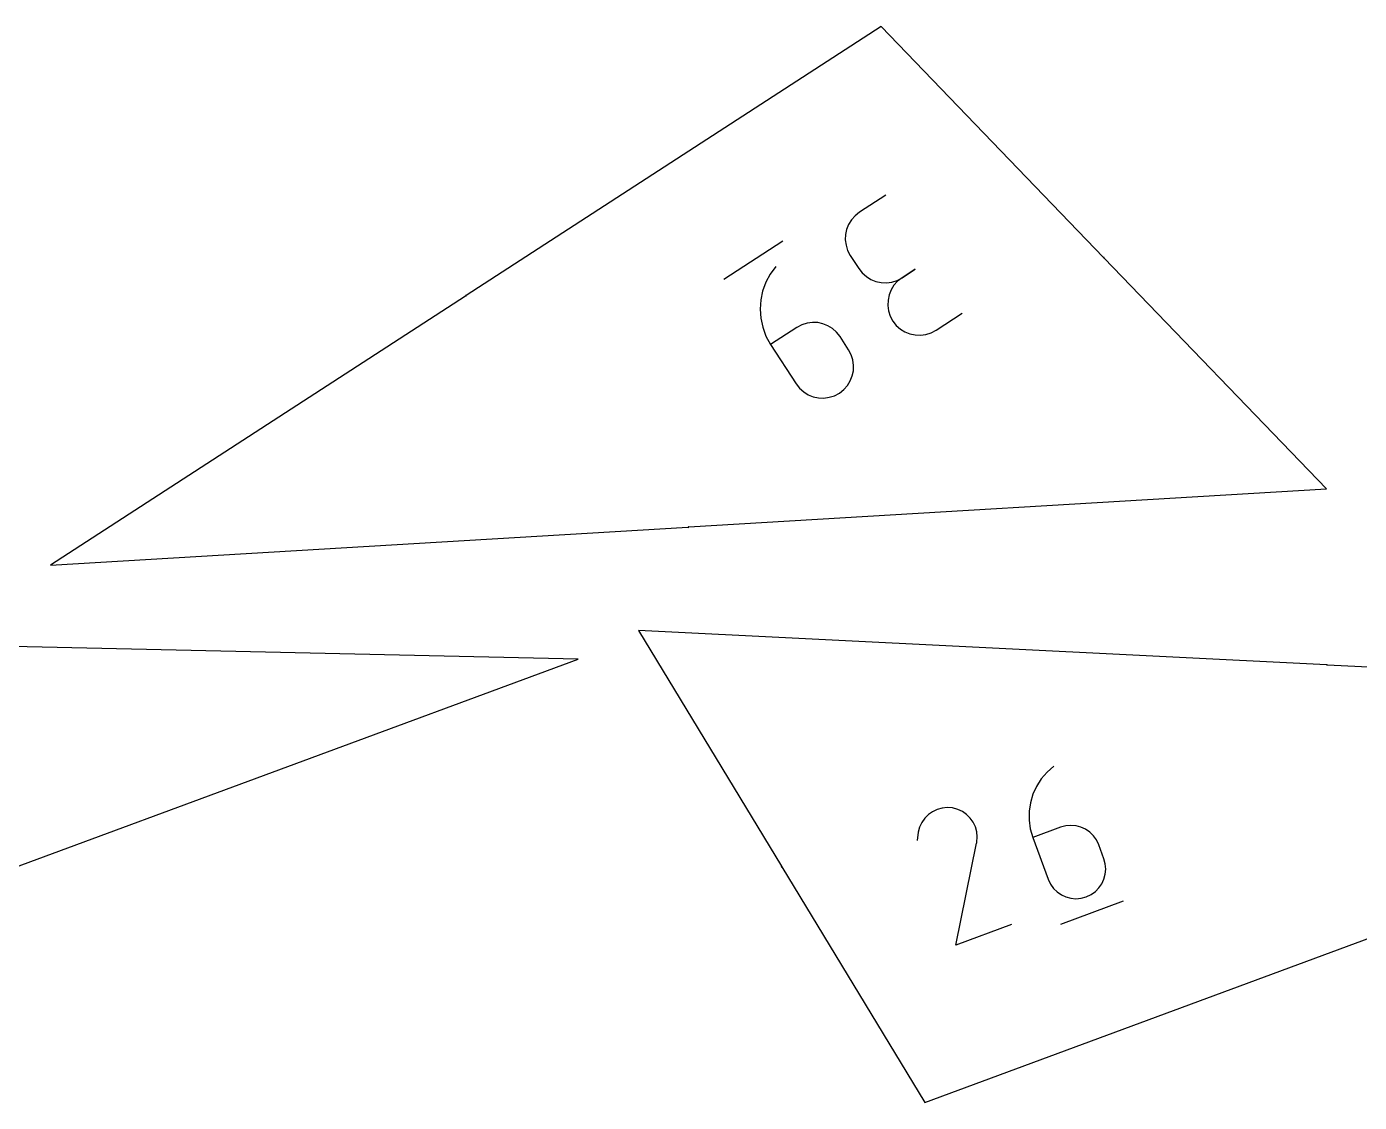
# Model space of a CAD drawing. Extents: x 0 to 200, y 0 to 297.
# Drawn here: x 55.2 to 125.1, y 79 to 135.4 of the extents above; entities that cross this region are included whole.
import ezdxf

# ---------------------------------------------------------------- set-up
doc = ezdxf.new("R2010")
doc.units = 0

msp = doc.modelspace()

# ---------------------------------------------------------------- linework, layer by layer
at = {"layer": 'annotation', "color": 1}
for p, q in [((100.248766, 126.594334), (98.87357, 125.702711)), ((98.449352, 125.305324), (98.301081, 125.064629)), ((98.640623, 125.520163), (98.449352, 125.305324)), ((98.87357, 125.702711), (98.640623, 125.520163)), ((98.87357, 125.702711), (98.87357, 125.702711)), ((98.138848, 124.53141), (98.127538, 124.251756)), ((98.197138, 124.804513), (98.138848, 124.53141)), ((98.301081, 125.064629), (98.197138, 124.804513)), ((94.846269, 124.191361), (91.749845, 122.183761)), ((98.127538, 124.251756), (98.164532, 123.971985)), ((98.164532, 123.971985), (98.251156, 123.698533)), ((98.251156, 123.698533), (98.388738, 123.437834)), ((98.388738, 123.437834), (98.835179, 122.749265)), ((111.67298, 123.318321), (111.672973, 123.317865)), ((111.672973, 123.317865), (111.673042, 123.317413)), ((111.673066, 123.318771), (111.67298, 123.318321)), ((111.673042, 123.317413), (111.67319, 123.316975)), ((111.673228, 123.319203), (111.673066, 123.318771)), ((111.67319, 123.316975), (111.673414, 123.316563)), ((111.673468, 123.319607), (111.673228, 123.319203)), ((111.673414, 123.316563), (111.673717, 123.316187)), ((111.673785, 123.319972), (111.673468, 123.319607)), ((111.673717, 123.316187), (111.673717, 123.316187)), ((111.673717, 123.316187), (111.674082, 123.315871)), ((111.674746, 123.320898), (111.673785, 123.319972)), ((111.673785, 123.319972), (111.673785, 123.319972)), ((111.674082, 123.315871), (111.674485, 123.315631)), ((111.674485, 123.315631), (111.674917, 123.315467)), ((111.675123, 123.321202), (111.674746, 123.320898)), ((111.674917, 123.315467), (111.675366, 123.315381)), ((111.675536, 123.321426), (111.675123, 123.321202)), ((111.675366, 123.315381), (111.675822, 123.315372)), ((111.675974, 123.321573), (111.675536, 123.321426)), ((111.675822, 123.315372), (111.676275, 123.31544)), ((111.676427, 123.321643), (111.675974, 123.321573)), ((111.676275, 123.31544), (111.676713, 123.315586)), ((111.676884, 123.321634), (111.676427, 123.321643)), ((111.676713, 123.315586), (111.677126, 123.315811)), ((111.677335, 123.321549), (111.676884, 123.321634)), ((111.677126, 123.315811), (111.677502, 123.316114)), ((111.677767, 123.321386), (111.677335, 123.321549)), ((111.677502, 123.316114), (111.678463, 123.31704)), ((111.678171, 123.321146), (111.677767, 123.321386)), ((111.677803, 123.322967), (111.677794, 123.32251)), ((111.677794, 123.32251), (111.677863, 123.322057)), ((111.677889, 123.323418), (111.677803, 123.322967)), ((111.677863, 123.322057), (111.678009, 123.321619)), ((111.678052, 123.323851), (111.677889, 123.323418)), ((111.678009, 123.321619), (111.678234, 123.321206)), ((111.678292, 123.324255), (111.678052, 123.323851)), ((111.678536, 123.32083), (111.678171, 123.321146)), ((111.678234, 123.321206), (111.678536, 123.32083)), ((111.678609, 123.324621), (111.678292, 123.324255)), ((111.678463, 123.31704), (111.678781, 123.317406)), ((111.678463, 123.31704), (111.678463, 123.31704)), ((111.678839, 123.320454), (111.678536, 123.32083)), ((111.678536, 123.32083), (111.678536, 123.32083)), ((111.678536, 123.32083), (111.678536, 123.32083)), ((111.678536, 123.32083), (111.678901, 123.320514)), ((111.678985, 123.324922), (111.678609, 123.324621)), ((111.678609, 123.324621), (111.678609, 123.324621)), ((111.678715, 123.311), (111.680574, 123.309071)), ((111.678781, 123.317406), (111.679021, 123.31781)), ((111.679063, 123.320041), (111.678839, 123.320454)), ((111.678901, 123.320514), (111.679305, 123.320274)), ((111.679397, 123.325146), (111.678985, 123.324922)), ((111.679021, 123.31781), (111.679184, 123.318243)), ((111.67921, 123.319603), (111.679063, 123.320041)), ((111.679184, 123.318243), (111.67927, 123.318693)), ((111.679279, 123.31915), (111.67921, 123.319603)), ((111.67927, 123.318693), (111.679279, 123.31915)), ((111.679305, 123.320274), (111.679737, 123.320112)), ((111.679834, 123.325292), (111.679397, 123.325146)), ((111.679737, 123.320112), (111.680188, 123.320026)), ((111.680287, 123.325361), (111.679834, 123.325292)), ((111.680188, 123.320026), (111.680645, 123.320018)), ((111.680743, 123.325353), (111.680287, 123.325361)), ((111.680574, 123.309071), (111.680574, 123.309071)), ((111.680574, 123.309071), (111.68094, 123.308754)), ((111.680645, 123.320018), (111.681098, 123.320087)), ((111.681193, 123.325267), (111.680743, 123.325353)), ((111.68094, 123.308754), (111.681344, 123.308514)), ((111.681098, 123.320087), (111.681536, 123.320234)), ((111.681626, 123.325104), (111.681193, 123.325267)), ((111.681344, 123.308514), (111.681776, 123.308351)), ((111.681536, 123.320234), (111.68195, 123.320459)), ((111.68203, 123.324864), (111.681626, 123.325104)), ((111.681776, 123.308351), (111.682226, 123.308265)), ((111.68195, 123.320459), (111.682327, 123.320762)), ((111.682394, 123.324548), (111.68203, 123.324864)), ((111.682226, 123.308265), (111.682683, 123.308257)), ((111.682327, 123.320762), (111.682642, 123.321126)), ((111.682327, 123.320762), (111.682327, 123.320762)), ((111.682697, 123.324171), (111.682394, 123.324548)), ((111.682394, 123.324548), (111.682394, 123.324548)), ((111.682642, 123.321126), (111.682881, 123.32153)), ((111.682683, 123.308257), (111.683135, 123.308326)), ((111.682922, 123.323759), (111.682697, 123.324171)), ((111.682881, 123.32153), (111.683044, 123.321962)), ((111.683068, 123.323321), (111.682922, 123.323759)), ((111.683044, 123.321962), (111.683129, 123.322411)), ((111.683137, 123.322868), (111.683068, 123.323321)), ((111.683129, 123.322411), (111.683137, 123.322868)), ((111.683135, 123.308326), (111.683572, 123.308472)), ((111.683572, 123.308472), (111.683984, 123.308696)), ((111.683984, 123.308696), (111.68436, 123.308998)), ((111.68436, 123.308998), (111.685326, 123.309929)), ((111.685393, 123.313714), (111.684462, 123.31468)), ((111.684462, 123.31468), (111.685393, 123.313714)), ((111.685326, 123.309929), (111.685641, 123.310293)), ((111.685326, 123.309929), (111.685326, 123.309929)), ((111.685696, 123.313337), (111.685393, 123.313714)), ((111.685393, 123.313714), (111.685393, 123.313714)), ((111.685393, 123.313714), (111.685759, 123.313397)), ((111.685641, 123.310293), (111.68588, 123.310696)), ((111.685921, 123.312924), (111.685696, 123.313337)), ((111.685759, 123.313397), (111.686163, 123.313157)), ((111.68588, 123.310696), (111.686043, 123.311128)), ((111.686068, 123.312486), (111.685921, 123.312924)), ((111.686043, 123.311128), (111.686128, 123.311577)), ((111.686137, 123.312033), (111.686068, 123.312486)), ((111.686128, 123.311577), (111.686137, 123.312033)), ((111.686163, 123.313157), (111.686596, 123.312995)), ((111.686596, 123.312995), (111.687046, 123.312909)), ((111.687046, 123.312909), (111.687503, 123.312901)), ((111.689252, 123.317432), (111.687393, 123.319361)), ((111.687503, 123.312901), (111.687956, 123.312971)), ((111.687956, 123.312971), (111.688394, 123.313118)), ((111.688394, 123.313118), (111.688807, 123.313343)), ((111.688807, 123.313343), (111.689184, 123.313647)), ((111.689184, 123.313647), (111.689499, 123.31401)), ((111.689184, 123.313647), (111.689184, 123.313647)), ((111.689555, 123.317055), (111.689252, 123.317432)), ((111.689499, 123.31401), (111.689739, 123.314414)), ((111.68978, 123.316642), (111.689555, 123.317055)), ((111.689739, 123.314414), (111.689901, 123.314845)), ((111.689926, 123.316204), (111.68978, 123.316642)), ((111.689901, 123.314845), (111.689987, 123.315295)), ((111.689995, 123.315751), (111.689926, 123.316204)), ((111.689987, 123.315295), (111.689995, 123.315751)), ((94.191055, 122.458872), (93.958519, 122.026745)), ((94.489303, 122.8604), (94.191055, 122.458872)), ((94.489303, 122.8604), (94.489303, 122.8604)), ((98.835179, 122.749265), (98.835179, 122.749265)), ((98.835179, 122.749265), (99.016972, 122.517376)), ((99.016972, 122.517376), (99.231234, 122.326755)), ((99.231234, 122.326755), (99.471543, 122.178828)), ((101.10074, 122.267634), (101.789309, 122.714075)), ((101.789309, 122.714075), (101.10074, 122.267634)), ((93.958519, 122.026745), (93.792153, 121.571484)), ((99.471543, 122.178828), (99.731476, 122.07502)), ((99.731476, 122.07502), (100.004611, 122.016755)), ((100.004611, 122.016755), (100.284527, 122.005459)), ((100.284527, 122.005459), (100.564802, 122.042557)), ((100.5284, 121.629321), (100.424612, 121.368966)), ((100.676578, 121.870159), (100.5284, 121.629321)), ((100.564802, 122.042557), (100.839014, 122.129473)), ((100.867804, 122.085068), (100.676578, 121.870159)), ((100.839014, 122.129473), (101.10074, 122.267634)), ((101.10074, 122.267634), (100.867804, 122.085068)), ((101.10074, 122.267634), (101.10074, 122.267634)), ((78.224508, 121.307702), (78.22188, 121.316275)), ((78.229674, 121.311051), (78.224508, 121.307702)), ((78.229467, 121.307979), (78.226787, 121.312111)), ((78.230379, 121.31991), (78.23033, 121.319189)), ((78.23033, 121.319189), (78.230383, 121.318467)), ((78.230528, 121.320619), (78.230379, 121.31991)), ((78.230383, 121.318467), (78.230538, 121.317755)), ((78.230778, 121.321305), (78.230528, 121.320619)), ((78.230538, 121.317755), (78.230796, 121.317065)), ((78.231127, 121.321956), (78.230778, 121.321305)), ((78.230796, 121.317065), (78.231158, 121.316406)), ((78.231575, 121.322562), (78.231127, 121.321956)), ((78.233224, 121.317746), (78.231158, 121.316406)), ((78.231158, 121.316406), (78.233163, 121.313314)), ((78.231575, 121.322562), (78.231575, 121.322562)), ((78.233163, 121.313314), (78.233163, 121.313314)), ((78.233163, 121.313314), (78.233437, 121.312964)), ((78.233617, 121.317953), (78.233224, 121.317746)), ((78.233437, 121.312964), (78.23376, 121.312676)), ((78.234029, 121.318084), (78.233617, 121.317953)), ((78.23376, 121.312676), (78.234122, 121.312453)), ((78.23445, 121.318141), (78.234029, 121.318084)), ((78.234122, 121.312453), (78.234514, 121.312297)), ((78.23487, 121.318124), (78.23445, 121.318141)), ((78.234514, 121.312297), (78.234924, 121.312209)), ((78.23528, 121.318037), (78.23487, 121.318124)), ((78.234924, 121.312209), (78.235345, 121.312192)), ((78.234999, 121.309914), (78.239652, 121.312931)), ((78.23567, 121.317882), (78.23528, 121.318037)), ((78.235345, 121.312192), (78.235766, 121.312247)), ((78.236031, 121.317659), (78.23567, 121.317882)), ((78.235766, 121.312247), (78.236178, 121.312378)), ((78.236354, 121.317372), (78.236031, 121.317659)), ((78.236178, 121.312378), (78.23657, 121.312585)), ((78.236628, 121.317022), (78.236354, 121.317372)), ((78.23657, 121.312585), (78.23692, 121.312859)), ((78.23657, 121.312585), (78.23657, 121.312585)), ((78.237295, 121.315993), (78.236628, 121.317022)), ((78.236628, 121.317022), (78.236628, 121.317022)), ((78.23692, 121.312859), (78.237208, 121.313182)), ((78.237208, 121.313182), (78.23743, 121.313544)), ((78.237503, 121.3156), (78.237295, 121.315993)), ((78.23743, 121.313544), (78.237586, 121.313935)), ((78.237634, 121.315187), (78.237503, 121.3156)), ((78.237586, 121.313935), (78.237674, 121.314345)), ((78.23769, 121.314766), (78.237634, 121.315187)), ((78.237674, 121.314345), (78.23769, 121.314766)), ((93.692415, 121.100556), (93.659764, 120.621425)), ((93.792153, 121.571484), (93.692415, 121.100556)), ((100.366553, 121.095507), (100.355565, 120.815355)), ((100.424612, 121.368966), (100.366553, 121.095507)), ((93.659764, 120.621425), (93.694656, 120.141558)), ((100.355565, 120.815355), (100.392988, 120.534924)), ((100.392988, 120.534924), (100.480161, 120.260625)), ((100.480161, 120.260625), (100.618426, 119.998872)), ((102.883986, 119.517241), (104.259182, 120.408865)), ((93.694656, 120.141558), (93.797549, 119.668421)), ((93.797549, 119.668421), (93.968902, 119.209478)), ((95.584369, 119.663818), (94.209173, 118.772195)), ((95.845578, 119.801655), (95.584369, 119.663818)), ((96.119519, 119.888394), (95.845578, 119.801655)), ((96.399746, 119.92539), (96.119519, 119.888394)), ((96.679814, 119.914), (96.399746, 119.92539)), ((96.953278, 119.855578), (96.679814, 119.914)), ((97.213694, 119.751481), (96.953278, 119.855578)), ((97.454615, 119.603064), (97.213694, 119.751481)), ((97.669597, 119.411682), (97.454615, 119.603064)), ((100.618426, 119.998872), (100.618426, 119.998872)), ((100.618426, 119.998872), (100.800219, 119.766984)), ((100.800219, 119.766984), (101.014481, 119.576363)), ((101.014481, 119.576363), (101.254789, 119.428436)), ((102.62226, 119.379081), (102.883986, 119.517241)), ((93.968902, 119.209478), (94.209173, 118.772195)), ((97.852195, 119.178692), (97.669597, 119.411682)), ((98.298636, 118.490123), (97.852195, 119.178692)), ((97.852195, 119.178692), (97.852195, 119.178692)), ((101.254789, 119.428436), (101.514722, 119.324628)), ((101.514722, 119.324628), (101.787858, 119.266363)), ((101.787858, 119.266363), (102.067774, 119.255067)), ((102.067774, 119.255067), (102.348049, 119.292164)), ((102.348049, 119.292164), (102.62226, 119.379081)), ((94.209173, 118.772195), (95.548244, 116.706876)), ((98.436837, 118.228329), (98.298636, 118.490123)), ((98.523851, 117.953927), (98.436837, 118.228329)), ((98.561065, 117.673361), (98.523851, 117.953927)), ((98.549869, 117.393074), (98.561065, 117.673361)), ((95.548244, 116.706876), (95.548244, 116.706876)), ((95.548244, 116.706876), (95.730787, 116.473832)), ((98.239701, 116.618328), (98.387799, 116.859114)), ((98.387799, 116.859114), (98.491651, 117.119511)), ((98.491651, 117.119511), (98.549869, 117.393074)), ((95.730787, 116.473832), (95.945632, 116.282311)), ((95.945632, 116.282311), (96.186379, 116.133707)), ((96.186379, 116.133707), (96.446627, 116.029414)), ((96.446627, 116.029414), (96.719973, 115.970824)), ((97.280357, 115.996327), (97.554593, 116.083207)), ((97.554593, 116.083207), (97.816322, 116.221362)), ((97.816322, 116.221362), (98.048746, 116.403596)), ((97.816322, 116.221362), (97.816322, 116.221362)), ((98.048746, 116.403596), (98.239701, 116.618328)), ((96.719973, 115.970824), (97.000017, 115.959331)), ((97.000017, 115.959331), (97.280357, 115.996327)), ((89.89639, 109.200631), (89.896375, 109.200147)), ((89.896375, 109.200147), (89.896455, 109.198815)), ((89.896487, 109.201091), (89.89639, 109.200631)), ((89.896455, 109.198815), (89.896455, 109.198815)), ((89.896455, 109.198815), (89.896527, 109.198337)), ((89.89666, 109.20152), (89.896487, 109.201091)), ((89.896527, 109.198337), (89.896678, 109.197892)), ((89.896902, 109.20191), (89.89666, 109.20152)), ((89.896678, 109.197892), (89.896901, 109.197488)), ((89.896901, 109.197488), (89.897188, 109.197131)), ((89.897205, 109.202252), (89.896902, 109.20191)), ((89.902284, 109.191102), (89.896936, 109.190782)), ((89.897188, 109.197131), (89.897529, 109.196829)), ((89.897563, 109.202538), (89.897205, 109.202252)), ((89.897529, 109.196829), (89.897918, 109.196588)), ((89.897967, 109.202761), (89.897563, 109.202538)), ((89.897918, 109.196588), (89.898347, 109.196416)), ((89.898412, 109.202913), (89.897967, 109.202761)), ((89.898347, 109.196416), (89.898806, 109.196319)), ((89.898889, 109.202985), (89.898412, 109.202913)), ((89.898806, 109.196319), (89.899289, 109.196305)), ((89.901563, 109.203145), (89.898889, 109.202985)), ((89.898889, 109.202985), (89.898889, 109.202985)), ((89.899289, 109.196305), (89.901963, 109.196465)), ((89.901963, 109.196465), (89.902284, 109.191102)), ((89.906254, 109.201226), (89.906239, 109.200744)), ((89.906239, 109.200744), (89.906319, 109.199405)), ((89.906351, 109.201685), (89.906254, 109.201226)), ((89.906319, 109.199405), (89.906319, 109.199405)), ((89.906319, 109.199405), (89.906391, 109.198929)), ((89.906524, 109.202112), (89.906351, 109.201685)), ((89.906391, 109.198929), (89.906542, 109.198485)), ((89.906765, 109.202501), (89.906524, 109.202112)), ((89.906542, 109.198485), (89.906765, 109.198081)), ((89.906654, 109.19454), (89.90664, 109.194057)), ((89.90664, 109.194057), (89.90664, 109.194057)), ((89.90664, 109.194057), (89.906711, 109.193581)), ((89.906751, 109.195001), (89.906654, 109.19454)), ((89.906711, 109.193581), (89.906862, 109.193137)), ((89.906924, 109.19543), (89.906751, 109.195001)), ((89.907068, 109.202842), (89.906765, 109.202501)), ((89.906765, 109.198081), (89.907051, 109.197724)), ((89.906862, 109.193137), (89.907085, 109.192733)), ((89.907165, 109.195819), (89.906924, 109.19543)), ((89.907051, 109.197724), (89.907392, 109.197421)), ((89.907425, 109.203128), (89.907068, 109.202842)), ((89.907085, 109.192733), (89.907371, 109.192376)), ((89.907468, 109.196162), (89.907165, 109.195819)), ((89.907371, 109.192376), (89.907713, 109.192073)), ((89.907392, 109.197421), (89.907781, 109.19718)), ((89.90783, 109.203351), (89.907425, 109.203128)), ((89.907825, 109.196448), (89.907468, 109.196162)), ((89.907713, 109.192073), (89.908102, 109.191831)), ((89.907781, 109.19718), (89.90821, 109.197007)), ((89.90823, 109.196671), (89.907825, 109.196448)), ((89.908275, 109.203503), (89.90783, 109.203351)), ((89.908102, 109.191831), (89.90853, 109.191658)), ((89.90821, 109.197007), (89.90867, 109.196909)), ((89.908675, 109.196823), (89.90823, 109.196671)), ((89.908754, 109.203575), (89.908275, 109.203503)), ((89.90853, 109.191658), (89.90899, 109.191561)), ((89.90867, 109.196909), (89.909153, 109.196895)), ((89.909153, 109.196895), (89.908675, 109.196823)), ((89.911428, 109.203735), (89.908754, 109.203575)), ((89.908754, 109.203575), (89.908754, 109.203575)), ((89.90899, 109.191561), (89.909474, 109.191546)), ((89.909153, 109.196895), (89.910492, 109.196975)), ((89.910492, 109.196975), (89.909153, 109.196895)), ((89.909153, 109.196895), (89.909153, 109.196895)), ((89.909474, 109.191546), (89.912148, 109.191707)), ((123.374599, 101.953776), (123.37994, 101.961487)), ((123.379949, 101.953509), (123.374599, 101.953776)), ((123.375492, 101.964465), (123.375107, 101.963808)), ((123.375791, 101.964846), (123.375492, 101.964465)), ((123.376142, 101.965159), (123.375791, 101.964846)), ((123.376535, 101.965402), (123.376142, 101.965159)), ((123.37696, 101.965573), (123.376535, 101.965402)), ((123.377406, 101.965669), (123.37696, 101.965573)), ((123.377864, 101.965689), (123.377406, 101.965669)), ((123.378322, 101.96563), (123.377864, 101.965689)), ((123.378771, 101.965489), (123.378322, 101.96563)), ((123.379201, 101.965266), (123.378771, 101.965489)), ((123.37958, 101.964968), (123.379201, 101.965266)), ((123.379201, 101.965266), (123.379201, 101.965266)), ((123.379892, 101.964616), (123.37958, 101.964968)), ((123.380134, 101.964223), (123.379892, 101.964616)), ((123.37994, 101.961487), (123.379946, 101.961495)), ((123.37994, 101.961487), (123.37994, 101.961487)), ((123.379946, 101.961495), (123.379952, 101.961502)), ((123.379952, 101.961502), (123.379958, 101.961509)), ((123.379958, 101.961509), (123.379964, 101.961516)), ((123.379964, 101.961516), (123.379969, 101.961524)), ((123.379969, 101.961524), (123.379975, 101.961532)), ((123.379975, 101.961532), (123.37998, 101.96154)), ((123.37998, 101.96154), (123.379986, 101.961549)), ((123.379986, 101.961549), (123.379991, 101.961558)), ((123.379991, 101.961558), (123.380217, 101.961986)), ((123.379991, 101.961558), (123.379991, 101.961558)), ((123.380305, 101.963797), (123.380134, 101.964223)), ((123.380217, 101.961986), (123.380359, 101.962435)), ((123.3804, 101.963351), (123.380305, 101.963797)), ((123.380359, 101.962435), (123.380419, 101.962893)), ((123.380419, 101.962893), (123.3804, 101.963351)), ((123.384468, 101.953283), (123.389809, 101.960995)), ((123.389818, 101.953016), (123.384468, 101.953283)), ((123.385362, 101.963972), (123.384977, 101.963316)), ((123.38566, 101.964353), (123.385362, 101.963972)), ((123.386011, 101.964667), (123.38566, 101.964353)), ((123.386404, 101.96491), (123.386011, 101.964667)), ((123.386829, 101.96508), (123.386404, 101.96491)), ((123.387275, 101.965177), (123.386829, 101.96508)), ((123.387733, 101.965196), (123.387275, 101.965177)), ((123.388191, 101.965137), (123.387733, 101.965196)), ((123.388641, 101.964997), (123.388191, 101.965137)), ((123.38907, 101.964774), (123.388641, 101.964997)), ((123.389449, 101.964475), (123.38907, 101.964774)), ((123.38907, 101.964774), (123.38907, 101.964774)), ((123.389761, 101.964124), (123.389449, 101.964475)), ((123.390003, 101.96373), (123.389761, 101.964124)), ((123.389809, 101.960995), (123.389815, 101.961002)), ((123.389809, 101.960995), (123.389809, 101.960995)), ((123.389815, 101.961002), (123.389821, 101.961009)), ((123.389821, 101.961009), (123.389827, 101.961016)), ((123.389827, 101.961016), (123.389833, 101.961024)), ((123.389833, 101.961024), (123.389839, 101.961031)), ((123.389839, 101.961031), (123.389844, 101.961039)), ((123.389844, 101.961039), (123.389849, 101.961048)), ((123.389849, 101.961048), (123.389855, 101.961057)), ((123.389855, 101.961057), (123.38986, 101.961066)), ((123.38986, 101.961066), (123.390086, 101.961494)), ((123.38986, 101.961066), (123.38986, 101.961066)), ((123.390174, 101.963305), (123.390003, 101.96373)), ((123.390086, 101.961494), (123.390228, 101.961942)), ((123.39027, 101.962858), (123.390174, 101.963305)), ((123.390228, 101.961942), (123.390289, 101.9624)), ((123.390289, 101.9624), (123.39027, 101.962858)), ((109.068214, 96.6484), (108.707821, 96.336927)), ((109.068214, 96.6484), (109.068214, 96.6484)), ((108.402025, 95.983698), (108.152812, 95.595465)), ((108.707821, 96.336927), (108.402025, 95.983698)), ((107.962164, 95.178981), (107.832066, 94.740996)), ((108.152812, 95.595465), (107.962164, 95.178981)), ((102.941185, 94.383886), (102.701042, 94.268895)), ((103.19981, 94.456981), (102.941185, 94.383886)), ((103.471895, 94.484684), (103.19981, 94.456981)), ((103.752422, 94.4635), (103.471895, 94.484684)), ((104.023327, 94.390425), (103.752422, 94.4635)), ((103.752422, 94.4635), (103.752422, 94.4635)), ((104.270325, 94.273877), (104.023327, 94.390425)), ((107.832066, 94.740996), (107.764502, 94.288263)), ((102.141701, 93.70749), (102.025684, 93.45986)), ((102.29628, 93.927202), (102.141701, 93.70749)), ((102.4844, 94.115502), (102.29628, 93.927202)), ((102.701042, 94.268895), (102.4844, 94.115502)), ((104.489749, 94.118872), (104.270325, 94.273877)), ((104.677933, 93.930423), (104.489749, 94.118872)), ((104.831211, 93.713546), (104.677933, 93.930423)), ((104.945915, 93.473254), (104.831211, 93.713546)), ((107.764502, 94.288263), (107.761455, 93.827533)), ((107.761455, 93.827533), (107.824911, 93.365558)), ((101.953249, 93.187809), (101.897428, 92.749055)), ((102.025684, 93.45986), (101.953249, 93.187809)), ((105.018381, 93.214563), (104.945915, 93.473254)), ((105.04494, 92.942487), (105.018381, 93.214563)), ((105.021927, 92.662041), (105.04494, 92.942487)), ((107.824911, 93.365558), (107.956852, 92.90909)), ((109.417238, 93.448796), (107.956852, 92.90909)), ((109.688554, 93.522424), (109.417238, 93.448796)), ((109.960685, 93.54616), (109.688554, 93.522424)), ((110.228014, 93.522562), (109.960685, 93.54616)), ((110.484923, 93.454188), (110.228014, 93.522562)), ((110.725795, 93.343594), (110.484923, 93.454188)), ((110.945012, 93.193339), (110.725795, 93.343594)), ((111.136959, 93.005979), (110.945012, 93.193339)), ((111.296016, 92.784074), (111.136959, 93.005979)), ((103.917547, 87.270156), (105.010728, 92.612433)), ((105.010728, 92.612433), (105.012479, 92.617618)), ((105.010728, 92.612433), (105.010728, 92.612433)), ((105.012479, 92.617618), (105.014085, 92.622788)), ((105.014085, 92.622788), (105.015554, 92.627984)), ((105.015554, 92.627984), (105.016894, 92.633248)), ((105.016894, 92.633248), (105.018112, 92.638622)), ((105.018112, 92.638622), (105.019217, 92.644147)), ((105.019217, 92.644147), (105.020215, 92.649864)), ((105.020215, 92.649864), (105.021116, 92.655814)), ((105.021116, 92.655814), (105.021927, 92.662041)), ((105.021927, 92.662041), (105.021927, 92.662041)), ((107.956852, 92.90909), (108.764659, 90.723254)), ((111.416568, 92.530179), (111.296016, 92.784074)), ((111.685431, 91.802667), (111.416568, 92.530179)), ((111.416568, 92.530179), (111.416568, 92.530179)), ((111.759009, 91.531268), (111.685431, 91.802667)), ((94.795126, 91.400931), (94.783428, 91.396966)), ((94.783428, 91.396966), (94.78621, 91.392383)), ((94.788018, 91.399752), (94.789409, 91.397461)), ((94.789586, 91.388043), (94.789551, 91.387562)), ((94.789551, 91.387562), (94.789551, 91.387562)), ((94.789551, 91.387562), (94.789607, 91.387081)), ((94.789702, 91.388498), (94.789586, 91.388043)), ((94.789607, 91.387081), (94.789743, 91.386631)), ((94.789892, 91.388919), (94.789702, 91.388498)), ((94.789743, 91.386631), (94.789951, 91.386218)), ((94.790148, 91.389299), (94.789892, 91.388919)), ((94.789951, 91.386218), (94.790224, 91.385851)), ((94.790464, 91.389629), (94.790148, 91.389299)), ((94.790224, 91.385851), (94.790554, 91.385535)), ((94.790832, 91.389901), (94.790464, 91.389629)), ((94.790554, 91.385535), (94.790933, 91.385279)), ((94.791245, 91.390108), (94.790832, 91.389901)), ((94.790933, 91.385279), (94.791355, 91.38509)), ((94.791696, 91.390242), (94.791245, 91.390108)), ((94.791355, 91.38509), (94.791811, 91.384975)), ((94.792177, 91.390295), (94.791696, 91.390242)), ((94.791811, 91.384975), (94.792294, 91.384942)), ((94.792188, 91.390295), (94.792177, 91.390295)), ((94.792177, 91.390295), (94.792177, 91.390295)), ((94.792198, 91.390296), (94.792188, 91.390295)), ((94.792208, 91.390296), (94.792198, 91.390296)), ((94.792218, 91.390296), (94.792208, 91.390296)), ((94.792227, 91.390296), (94.792218, 91.390296)), ((94.792237, 91.390295), (94.792227, 91.390296)), ((94.792246, 91.390294), (94.792237, 91.390295)), ((94.792255, 91.390293), (94.792246, 91.390294)), ((94.792265, 91.390292), (94.792255, 91.390293)), ((94.801642, 91.390195), (94.792265, 91.390292)), ((94.792265, 91.390292), (94.792265, 91.390292)), ((94.792294, 91.384942), (94.793053, 91.384991)), ((94.798863, 91.394773), (94.801642, 91.390195)), ((111.690216, 90.733976), (111.75882, 90.991265)), ((111.75882, 90.991265), (111.782611, 91.258915)), ((111.782611, 91.258915), (111.759009, 91.531268)), ((108.764659, 90.723254), (108.764659, 90.723254)), ((108.764659, 90.723254), (108.885325, 90.469257)), ((108.885325, 90.469257), (109.044679, 90.247073)), ((109.044679, 90.247073), (109.237028, 90.059301)), ((111.241345, 90.080838), (111.428897, 90.273106)), ((111.428897, 90.273106), (111.579382, 90.492704)), ((111.579382, 90.492704), (111.690216, 90.733976)), ((109.237028, 90.059301), (109.456683, 89.908542)), ((109.42587, 88.371561), (112.71411, 89.586778)), ((109.456683, 89.908542), (109.697953, 89.797395)), ((109.697953, 89.797395), (109.955146, 89.728459)), ((109.955146, 89.728459), (110.222572, 89.704336)), ((110.222572, 89.704336), (110.494541, 89.727625)), ((110.494541, 89.727625), (110.765361, 89.800925)), ((110.765361, 89.800925), (111.019305, 89.921559)), ((110.765361, 89.800925), (110.765361, 89.800925)), ((111.019305, 89.921559), (111.241345, 90.080838)), ((106.838319, 88.349569), (103.917547, 87.270156))]:
    msp.add_line(p, q, dxfattribs=at)
at = {"layer": 'boundary', "color": 5}
for p, q in [((100.006538, 135.433987), (78.25054, 121.32825)), ((111.663867, 123.335105), (100.006538, 135.433987)), ((111.699782, 123.334437), (111.663867, 123.335105)), ((111.699114, 123.298522), (111.699782, 123.334437)), ((123.356443, 111.19964), (111.699114, 123.298522)), ((78.207915, 121.300614), (56.451917, 107.194877)), ((78.215409, 121.335744), (78.207915, 121.300614)), ((78.25054, 121.32825), (78.215409, 121.335744)), ((89.929535, 109.198776), (123.356443, 111.19964)), ((56.451917, 107.194877), (89.878826, 109.195741)), ((89.878826, 109.195741), (89.905698, 109.171904)), ((89.905698, 109.171904), (89.929535, 109.198776)), ((123.357142, 101.960685), (87.286845, 103.760836)), ((87.286845, 103.760836), (94.779356, 91.415296)), ((84.111845, 102.260257), (45.415066, 103.13949)), ((52.70146, 90.652097), (84.111845, 102.260257)), ((123.383777, 101.984787), (123.357142, 101.960685)), ((123.407879, 101.958153), (123.383777, 101.984787)), ((159.478177, 100.158002), (123.407879, 101.958153)), ((94.779356, 91.415296), (94.77082, 91.380404)), ((94.77082, 91.380404), (94.805712, 91.371868)), ((94.805712, 91.371868), (102.298223, 79.026328)), ((102.298223, 79.026328), (130.864375, 89.58336))]:
    msp.add_line(p, q, dxfattribs=at)

doc.saveas('drawing.dxf')
